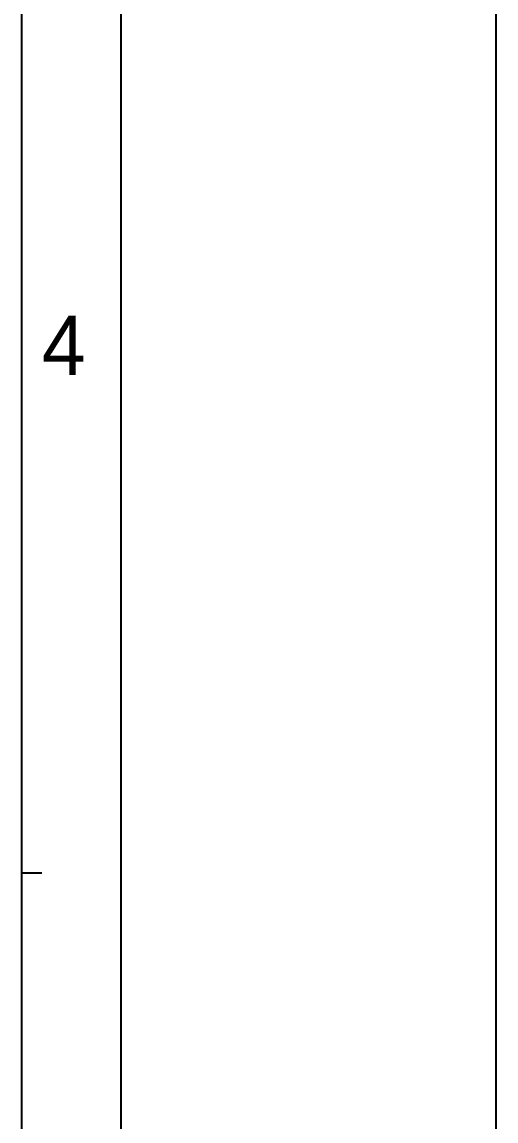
# Model space of a CAD drawing. Header units: millimetres. Extents: x 0 to 420, y 0 to 297.
# Drawn here: x 396 to 420, y 58.8 to 114.5 of the extents above; entities that cross this region are included whole.
import ezdxf

# ---------------------------------------------------------------- set-up
doc = ezdxf.new("R2010")
doc.units = ezdxf.units.MM
doc.header["$LTSCALE"] = 23.1
doc.layers.get('0').update_dxf_attribs({"linetype": 'CONTINUOUS'})
doc.styles.add('TEXTSTYLE_2', font='txt')

msp = doc.modelspace()

# ---------------------------------------------------------------- linework, layer by layer
at = {"color": 7, "linetype": 'CONTINUOUS'}
msp.add_line((420, 0), (420, 297), dxfattribs=at)
at = {"color": 4, "linetype": 'CONTINUOUS'}
for p, q in [((401, 281.5), (401, 15.5)), ((396, 21), (396, 276)), ((396, 71.4), (397, 71.4))]:
    msp.add_line(p, q, dxfattribs=at)

# ---------------------------------------------------------------- texts
at = {"color": 2, "linetype": 'CONTINUOUS', "insert": (397, 99.6), "char_height": 3, "width": 3, "attachment_point": 1, "line_spacing_factor": 0.9, "style": 'TEXTSTYLE_2'}
msp.add_mtext('4', dxfattribs=at)

doc.saveas('drawing.dxf')
